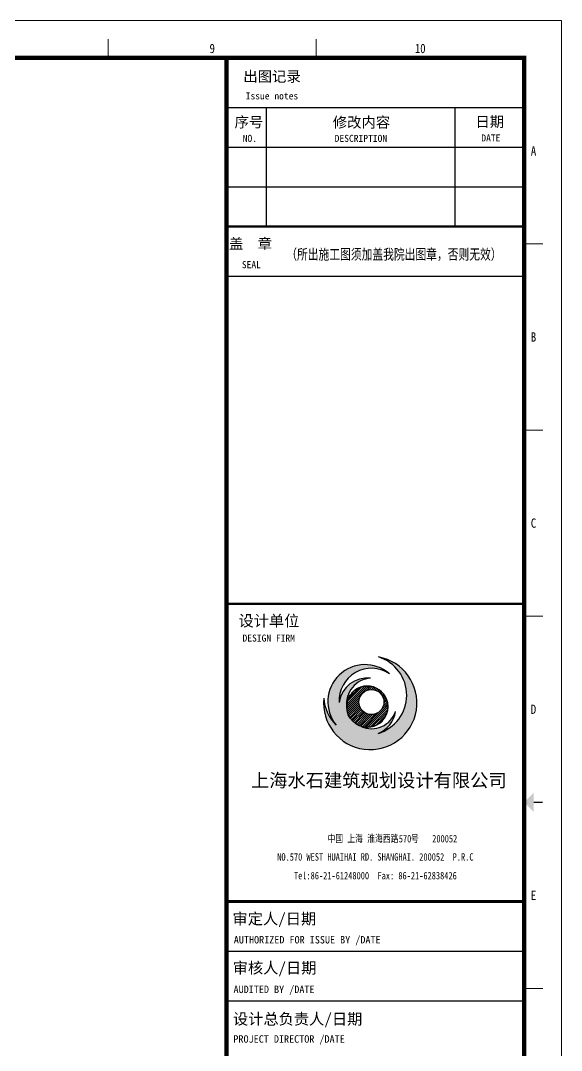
# Model space of a CAD drawing. Extents: x 534658 to 605938, y 354193 to 404593.
# Drawn here: x 588495 to 605938, y 371395 to 404593 of the extents above; entities that cross this region are included whole.
import ezdxf
from ezdxf.enums import TextEntityAlignment as Align

# ---------------------------------------------------------------- set-up
doc = ezdxf.new("R2010")
doc.units = 0
doc.header["$LTSCALE"] = 1000
doc.header["$MEASUREMENT"] = 0
for name, color, linetype in [('1', 3, 'Continuous'), ('FACE', 2, 'Continuous'), ('PUB_TITLE', 4, 'Continuous')]:
    doc.layers.add(name, color=color, linetype=linetype)
doc.layers.add('图框', color=7, linetype='Continuous', lineweight=5)
doc.styles.add('TKZ1', font='SIMHEI.TTF', dxfattribs={"width": 0.7})
doc.styles.add('图签栏', font='SimSun.ttf')

# ---------------------------------------------------------------- blocks, each defined once
blk = doc.blocks.new('A$C790473E3')
at = {"layer": 'FACE'}
blk.add_hatch(color=256, dxfattribs=at).paths.add_polyline_path([(12277, 22805, -0.4358242), (25158, 38243, 0.4034982), (8203, 25238, -0.6154452), (35207, 40694, 0.9131699), (6565, 13084, -0.1859392), (0, 27582, 2.2949898), (29364, 49669, -0.7433742), (29147, 8589, 0.2704113), (38508, 20344, -0.4456628), (20141, 12365, -0.3262317)])
h = blk.add_hatch(dxfattribs=at)
h.set_pattern_fill('ANSI31', color=256, scale=6118.035339, style=0)
h.set_pattern_definition([(45, (-835537.9, 198731.2), (-540.76303, 540.76303), [])])
h.paths.add_polyline_path([(34441, 22970, 1.0074548), (12277, 22805, 0.9926004)])
h.paths.add_polyline_path([(18828, 25457, -1), (32328, 25457, -1)], flags=16)
blk.add_circle((23359, 22970), 11082, dxfattribs=at)
at = {"layer": 'FACE', "color": 2}
blk.add_circle((25578, 25457), 6750, dxfattribs=at)
for centre, radius, start, end in [((24948, 24977), 25084, 174.03869, 79.86154), ((22142, 25587), 19974, 49.14596, 218.75151), ((23075, 29161), 21450, 286.44545, 72.95009), ((25605, 26152), 17427, 56.56444, 183.00452), ((23426, 22946), 15395, 83.53959, 171.43554), ((25891, 24539), 13724, 93.06127, 187.25622), ((23359, 22970), 11082, 253.12295, 180.85108), ((22101, 28855), 22137, 183.29715, 225.4301), ((25737, 24611), 13464, 245.44008, 341.5231), ((23754, 22488), 14908, 291.20681, 351.73296)]:
    blk.add_arc(centre, radius, start, end, dxfattribs=at)
blk = doc.blocks.new('$titleblk$00000206')
at = {"layer": '1'}
for p, q in [((-90, 410), (-10, 410)), ((-90, 396.67), (-10, 396.67)), ((-79.33, 396.67), (-79.33, 364.67)), ((-28.67, 396.67), (-28.67, 364.67)), ((-90, 386), (-10, 386)), ((-90, 375.33), (-10, 375.33)), ((-90, 364.67), (-10, 364.67)), ((-90, 364.67), (-10, 364.67)), ((-90, 351.33), (-10, 351.33)), ((-90, 351.33), (-10, 351.33)), ((-90, 170), (-10, 170)), ((-90, 156.67), (-10, 156.67))]:
    blk.add_line(p, q, dxfattribs=at)
for points, const_width in [([(-90, 364.67), (-10, 364.67)], 0.667), ([(-90, 263.33), (-10, 263.33)], 0.667), ([(-90, 183.33), (-10, 183.33)], 0.8), ([(-90, 183.33), (-10, 183.33)], 0.667)]:
    blk.add_lwpolyline(points, dxfattribs=dict(at, const_width=const_width))
at = {"layer": '图框'}
for p, q in [((-594, 420), (0, 420)), ((0, 0), (0, 420)), ((-121.8, 415), (-121.8, 410)), ((-65.9, 415), (-65.9, 410)), ((-5, 360), (-10, 360)), ((-5, 310), (-10, 310)), ((-5, 260), (-10, 260)), ((-5, 160), (-10, 160))]:
    blk.add_line(p, q, dxfattribs=at)
at = {"layer": '图框', "const_width": 1.2}
blk.add_lwpolyline([(-10, 410), (-569, 410), (-569, 10), (-10, 10)], close=True, dxfattribs=at)
at = {"layer": '图框'}
for points, const_width in [([(-90, 410), (-10, 410)], 1.2), ([(-90, 410), (-90, 10)], 1.2), ([(-90, 263.33), (-10, 263.33)], 0.6), ([(-7.5, 210), (-5, 210)], 0.3)]:
    blk.add_lwpolyline(points, dxfattribs=dict(at, const_width=const_width))
blk.add_solid([(-7.5, 212.5), (-7.5, 207.5), (-10, 210)], dxfattribs=at)
at = {"layer": '图框', "linetype": 'ByBlock', "xscale": 0.0004999999946448952, "yscale": 0.0005000000001018634, "zscale": 0.0005}
blk.add_blockref('A$C790473E3', (-63.85, 224.21), dxfattribs=at)
at = {"layer": '1', "style": '图签栏'}
for s, height, p in [('出图记录', 2.828, (-85.49, 403.59)), ('Issue notes', 1.8855, (-84.85, 398.82)), ('序号', 2.828, (-87.85, 391.32)), ('修改内容', 2.828, (-61.45, 391.27)), ('日期', 2.828, (-23.12, 391.43)), ('NO.', 1.886, (-85.66, 387.42)), ('DESCRIPTION', 1.8855, (-60.95, 387.42)), ('DATE', 1.886, (-21.52, 387.53)), ('盖  章', 2.828, (-89.33, 358.64)), ('SEAL', 1.886, (-85.89, 353.49)), ('DESIGN FIRM', 1.8855, (-85.71, 253.18)), ('审定人/日期', 3, (-88.4, 177.22)), ('AUTHORIZED FOR ISSUE BY /DATE', 2, (-88.05, 172.08)), ('审核人/日期', 3, (-88.34, 164.02)), ('AUDITED BY /DATE', 2, (-88.12, 158.76)), ('设计总负责人/日期', 3, (-88.28, 150.3)), ('PROJECT DIRECTOR /DATE', 2, (-88.16, 145.42))]:
    blk.add_text(s, height=height, dxfattribs=at).set_placement(p)
at = {"layer": '1', "style": '图签栏', "width": 0.75}
blk.add_text('（所出施工图须加盖我院出图章，否则无效）', height=2.8283, dxfattribs=at).set_placement((-73.95, 355.8))
at = {"layer": '1', "style": '图签栏'}
blk.add_text('设计单位', height=3, dxfattribs=at).set_placement((-78.59, 258.83), align=Align.MIDDLE)
at = {"layer": '图框', "style": 'TKZ1'}
for s, height, width, p in [('9', 2.5, 0.85, (-93.85, 412.5)), ('10', 2.5, 0.85, (-37.95, 412.5)), ('A', 2.5, 0.85, (-7.5, 385)), ('B', 2.5, 0.85, (-7.5, 335)), ('C', 2.5, 0.85, (-7.5, 285)), ('D', 2.5, 0.85, (-7.5, 235)), ('中国 上海 淮海西路   号    ', 2, 0.75, (-48.36, 200.33)), ('570     200052 ', 2, 0.75, (-35.29, 200.21)), ('NO.570 WEST HUAIHAI RD. SHANGHAI. 200052  P.R.C', 2, 0.75, (-50, 195.33)), ('Tel:86-21-61248000  Fax: 86-21-62838426', 2, 0.75, (-50, 190.33)), ('E', 2.5, 0.85, (-7.5, 185))]:
    blk.add_text(s, height=height, dxfattribs=dict(at, width=width)).set_placement(p, align=Align.MIDDLE)
blk.add_text('上海水石建筑规划设计有限公司', height=3.6, dxfattribs=at).set_placement((-49.08, 215.97), align=Align.MIDDLE)

msp = doc.modelspace()

# ---------------------------------------------------------------- block references
at = {"layer": 'PUB_TITLE', "xscale": 120, "yscale": 120, "zscale": 120}
msp.add_blockref('$titleblk$00000206', (605938, 354193), dxfattribs=at)

doc.saveas('drawing.dxf')
